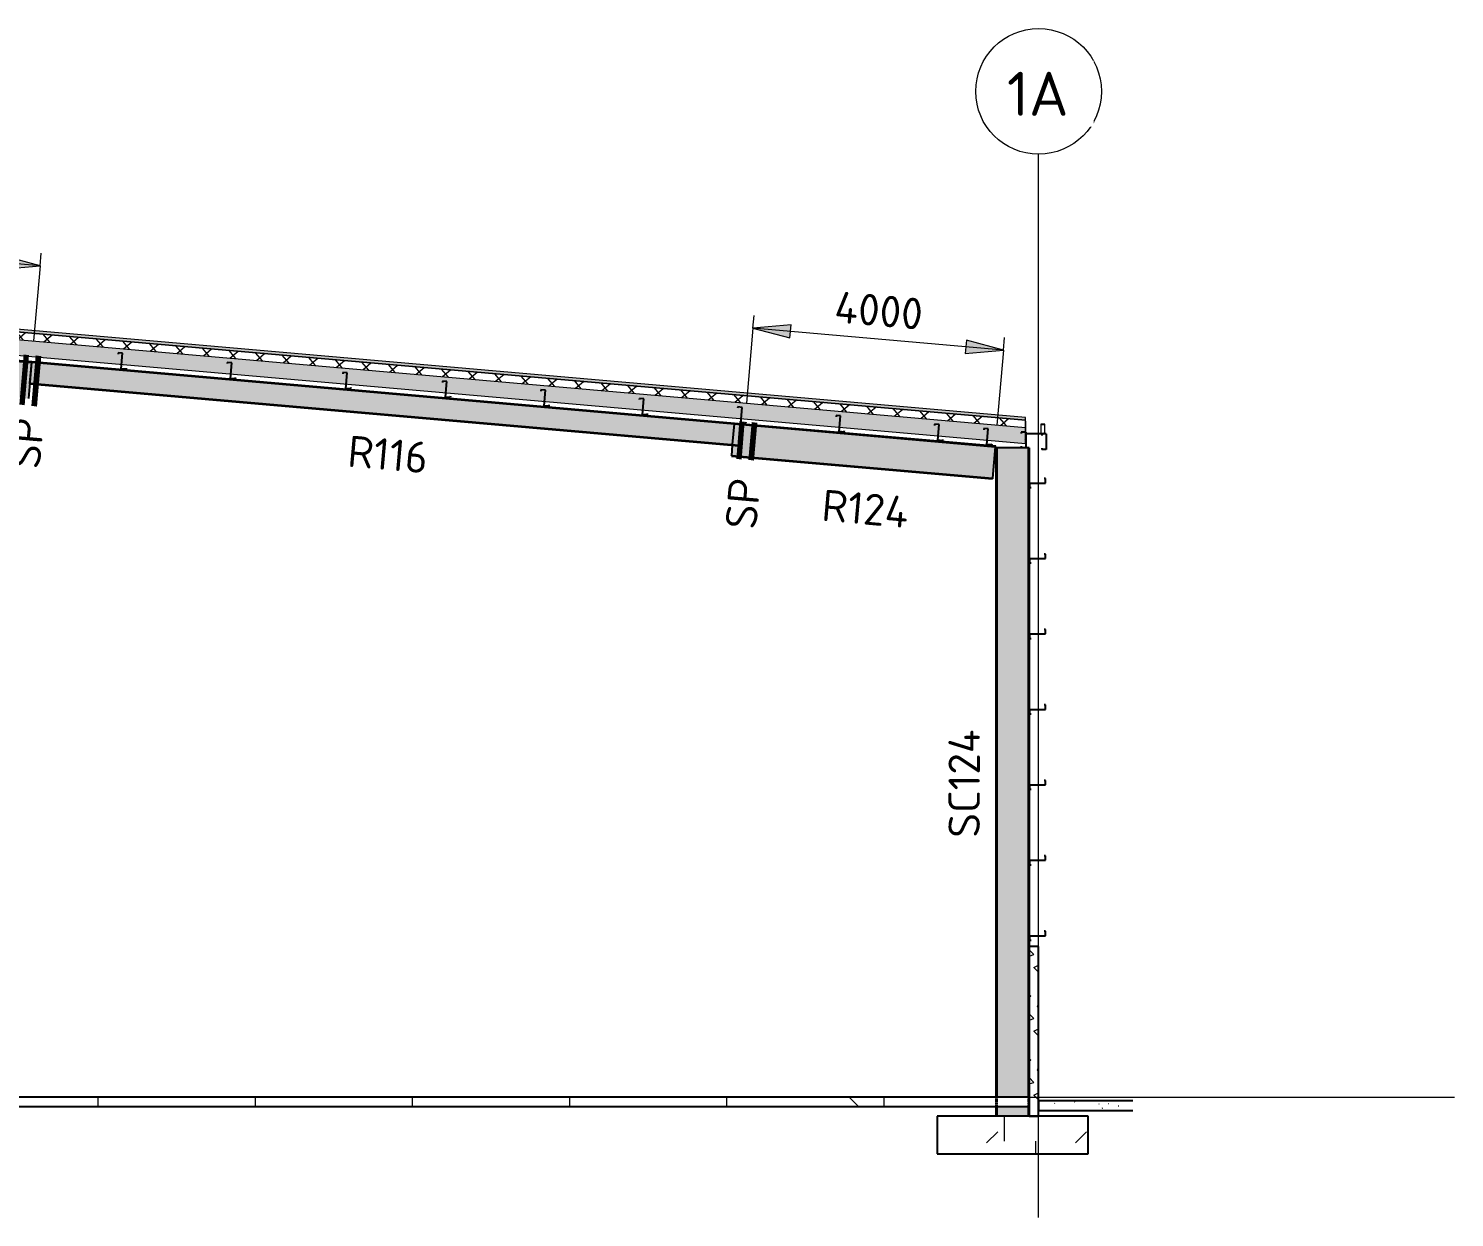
# Model space of a CAD drawing. Header units: millimetres. Extents: x 632 to 546626, y -3890 to 22200.
# Drawn here: x 310822 to 333504, y 3287 to 22200 of the extents above; entities that cross this region are included whole.
import ezdxf

# ---------------------------------------------------------------- set-up
doc = ezdxf.new("R2010")
doc.units = ezdxf.units.MM
doc.linetypes.add('Dash', pattern=[7, 5, -2])
doc.linetypes.add('Hidden Half', pattern=[3, 2, -1])
for name, color, linetype, lineweight in [('A-010-D_DIM', 211, 'Continuous', 13), ('A-010-D_DIM-200', 211, 'Continuous', 13), ('A-010-M_LINE', 90, 'Continuous', 13), ('A-200-M_WALL_EXT', 113, 'Continuous', 13), ('A-200-M_WALL_PAT', 111, 'Continuous', 13), ('A-230-H-FLOOR', 190, 'Continuous', 13), ('A-230-M_FLOOR', 192, 'Continuous', 13), ('A-270-M_ROOF', 132, 'Continuous', 13), ('S-160-M_FOUND', 171, 'Continuous', 13), ('S-160-MH_FOUND', 171, 'Hidden Half', 13), ('S-280-A_COLUMN', 171, 'Continuous', 18), ('S-280-A_STRUCT_FRAME', 2, 'Continuous', 18), ('S-280-M_COLUMN', 52, 'Continuous', 13), ('S-280-M_STRUCT_FRAME', 12, 'Continuous', 13), ('S-280-MH_COLUMN', 52, 'Hidden Half', 13), ('Z-000-T_TEXT', 131, 'Continuous', 25), ('Z-030-M_GRID', 191, 'Continuous', 13), ('Z-033_T_GRIDREF', 31, 'Continuous', 13), ('Z-230-A_LEVEL', 51, 'Continuous', 13)]:
    doc.layers.add(name, color=color, linetype=linetype, lineweight=lineweight)
doc.styles.add('ISOCPEUR_1', font='isocpeur.ttf', dxfattribs={"height": 700})
doc.styles.add('ISOCPEUR_2', font='isocpeur.ttf', dxfattribs={"height": 500})
doc.dimstyles.new('2_5___Arrow___Transparent', dxfattribs={"dimscale": 304.8, "dimtxt": 497.990588, "dimasz": 1.968504, "dimexe": 0.656168, "dimexo": 1.049869, "dimgap": 0.164042, "dimtad": 1, "dimdec": 0, "dimzin": 0, "dimdsep": 46, "dimtxsty": 'ISOCPEUR_2', "dimsah": 1, "dimcen": 0.09, "dimadec": 0, "dimazin": 0, "dimtfac": 1, "dimtdec": 4, "dimtix": 1, "dimtmove": 0, "dimatfit": 3, "dimfxl": 1, "dimtvp": 1, "dimtolj": 1, "dimtzin": 0, "dimlwd": 18, "dimlwe": 18, "dimarcsym": 2})
pattern_1 = [(50, (311928.6, 0), (728.737, -63.756), [76.2, -838.2]), (355, (311928.6, 0), (-140.97, 764.228), [60.96, -670.56]), (100.451, (311989.34, -5.3), (587.77, 700.467), [64.76, -712.36]), (46.184, (311928.6, 203.2), (1084.316, -168.17), [114.3, -1257.3]), (96.636, (312019, 189.2), (949.61, 989.71), [97.14, -1068.54]), (351.184, (311928.6, 203.2), (949.62, 989.7), [91.44, -1005.84]), (21, (312030.2, 152.4), (606.458, -409.06), [76.2, -838.2]), (326, (312030.2, 152.4), (247.208, 736.753), [60.96, -670.56]), (71.451, (312080.75, 118.3), (853.668, 327.685), [64.76, -712.36]), (37.5, (311928.6, 0), (12.3547, 338.22), [6.706, -655.726, 6.706, -674.014, -673.1]), (37.5, (311928.6, 0), (12.3547, 338.22), [-1343.152, 6.706, -666.394]), (7.5, (311928.6, 0), (267.279, 400.722), [6.706, -381.406, 6.706, -640.486, -256.54]), (7.5, (311928.6, 0), (267.279, 400.722), [-1035.304, 6.706, -249.834]), (327.5, (311702.04, 0), (542.3633, -22.9153), [6.706, -247.294, 6.706, -785.774, -1051.56]), (327.5, (311702.04, 0), (542.3633, -22.9153), [-1046.48, 6.706, -1044.854]), (317.5, (311600.44, 0), (592.517, 101.707), [6.706, -323.494, 6.706, -519.582, -746.76]), (317.5, (311600.44, 0), (592.517, 101.707), [-856.488, 6.706, -740.054])]

# ---------------------------------------------------------------- blocks, each defined once
blk = doc.blocks.new('Ridge Capping - Ridge Capping-1882401-S6_501-SECTION A5')
at = {"layer": 'A-270-M_ROOF', "lineweight": 5, "transparency": 33554432}
blk.add_hatch(color=253, dxfattribs=at).paths.add_polyline_path([(4557998, 17716), (4558305, 17743), (4558612, 17716), (4558604, 17720), (4558302, 17745), (4558005, 17720)])
at = {"layer": 'A-270-M_ROOF', "color": 53, "lineweight": 5}
for p, q in [((4557998, 17716), (4558305, 17743)), ((4558005, 17720), (4557998, 17716)), ((4558305, 17746), (4558005, 17720)), ((4558604, 17720), (4558305, 17746)), ((4558305, 17743), (4558612, 17716)), ((4558612, 17716), (4558604, 17720))]:
    blk.add_line(p, q, dxfattribs=at)
blk = doc.blocks.new('25021-APA-ZZ-ZZ-M3-AR-000001_V3_rvt-5-S6_501-SECTION A5')
at = {"layer": 'A-270-M_ROOF', "transparency": 33554432}
for color, points in [(9, [(4578096, 15971), (4578096, 16011), (4558302, 17742), (4538514, 16011), (4538514, 15971), (4558305, 17703), (4577117, 16057)]), (253, [(4538228, 15749), (4538232, 15753), (4538209, 15766), (4538209, 15900), (4538264, 15900), (4538264, 15755), (4538514, 15755), (4538514, 15955), (4538509, 15955), (4538509, 15760), (4538269, 15760), (4538269, 15905), (4538204, 15905), (4538204, 15764)]), (253, [(4578381, 15748), (4578406, 15763), (4578406, 15904), (4578341, 15904), (4578341, 15759), (4578101, 15759), (4578101, 15954), (4578096, 15954), (4578096, 15754), (4578346, 15754), (4578346, 15899), (4578401, 15899), (4578401, 15766), (4578377, 15752)])]:
    blk.add_hatch(color=color, dxfattribs=at).paths.add_polyline_path(points)
at = {"layer": 'A-270-M_ROOF', "lineweight": 5}
h = blk.add_hatch(dxfattribs=at)
h.set_pattern_fill('FP_12', angle=-135, style=0, pattern_type=2)
h.set_pattern_definition([(40, (4563344.53, 1e-06), (-192.8363, 229.8133), []), (130, (4563344.53, 1e-06), (-229.8133, -192.8363), [])])
h.paths.add_polyline_path([(4538514, 15851), (4558305, 17582), (4578096, 15851), (4578096, 15971), (4558302, 17702), (4538514, 15971)])
at = {"layer": 'A-270-M_ROOF', "lineweight": 5, "transparency": 33554432}
blk.add_hatch(color=254, dxfattribs=at).paths.add_polyline_path([(4538514, 15600), (4558305, 17331), (4578096, 15600), (4578096, 15851), (4558302, 17582), (4538514, 15851), (4538514, 15685)])
at = {"layer": 'A-270-M_ROOF', "color": 53, "lineweight": 5}
for p, q in [((4558305, 17743), (4538514, 16011)), ((4558305, 17703), (4538514, 15971)), ((4538514, 15971), (4558305, 17703)), ((4578096, 16011), (4558305, 17743)), ((4578096, 15971), (4558305, 17703)), ((4558305, 17703), (4578096, 15971)), ((4538514, 15851), (4558305, 17582)), ((4558305, 17582), (4578096, 15851)), ((4538514, 15600), (4558305, 17331)), ((4558305, 17331), (4578096, 15600)), ((4538204, 15905), (4538204, 15764)), ((4538269, 15905), (4538204, 15905)), ((4538209, 15766), (4538209, 15900)), ((4538209, 15900), (4538264, 15900)), ((4538264, 15900), (4538264, 15755)), ((4538269, 15760), (4538269, 15905)), ((4538514, 15955), (4538509, 15955)), ((4538509, 15955), (4538509, 15760)), ((4538514, 16011), (4538514, 15971)), ((4538514, 15971), (4538514, 15600)), ((4538514, 15755), (4538514, 15955)), ((4578096, 15971), (4578096, 16011)), ((4578096, 15600), (4578096, 15971)), ((4578101, 15954), (4578096, 15954)), ((4578096, 15954), (4578096, 15754)), ((4578101, 15759), (4578101, 15954)), ((4578406, 15904), (4578341, 15904)), ((4578341, 15904), (4578341, 15759)), ((4578346, 15754), (4578346, 15899)), ((4578346, 15899), (4578401, 15899)), ((4578401, 15899), (4578401, 15766)), ((4578406, 15763), (4578406, 15904)), ((4538204, 15764), (4538228, 15749)), ((4538232, 15753), (4538209, 15766)), ((4538228, 15749), (4538232, 15753)), ((4538264, 15755), (4538514, 15755)), ((4538509, 15760), (4538269, 15760)), ((4578096, 15754), (4578346, 15754)), ((4578341, 15759), (4578101, 15759)), ((4578401, 15766), (4578377, 15752)), ((4578377, 15752), (4578381, 15748)), ((4578381, 15748), (4578406, 15763))]:
    blk.add_line(p, q, dxfattribs=at)
blk.add_blockref('Ridge Capping - Ridge Capping-1882401-S6_501-SECTION A5', (0, 0), dxfattribs=at)
blk = doc.blocks.new('NRP_Framing-Steel-Purlin C - G946 - EC250-24-4111447-S6_501-SECTION A5')
at = {"layer": 'S-280-M_STRUCT_FRAME', "color": 1, "lineweight": 25}
for p, q in [((4578354, 15751), (4578354, 15727)), ((4578427, 15751), (4578354, 15751)), ((4578427, 15751), (4578427, 15501)), ((4578354, 15525), (4578354, 15501)), ((4578427, 15501), (4578354, 15501))]:
    blk.add_line(p, q, dxfattribs=at)
blk = doc.blocks.new('NRP_Framing-Steel-Purlin Z - G914 - EZ250-15-4113278-S6_501-SECTION A5')
at = {"layer": 'S-280-M_STRUCT_FRAME', "color": 150, "lineweight": 25}
for p, q in [((4578415, 15040), (4578395, 15040)), ((4578415, 15040), (4578395, 15040)), ((4578415, 14969), (4578415, 15040)), ((4578415, 14969), (4578415, 15040)), ((4578165, 14969), (4578415, 14969)), ((4578165, 14893), (4578165, 14969)), ((4578165, 14969), (4578415, 14969)), ((4578165, 14893), (4578165, 14969)), ((4578184, 14893), (4578165, 14893)), ((4578184, 14893), (4578165, 14893))]:
    blk.add_line(p, q, dxfattribs=at)
blk = doc.blocks.new('NRP_Foundation-Pad Footing Fibre _v2_ - PF2 -2400 x 2000 x 600d-3893007-S6_501-SECTION A5')
at = {"layer": 'S-160-M_FOUND'}
h = blk.add_hatch(dxfattribs=at)
h.set_pattern_fill('FP_15', color=256, style=0, pattern_type=2)
h.set_pattern_definition([(45, (4563344.5, 0), (-1414.214, 0), [750, -3000]), (45, (4564344.5, 1000), (-1414.214, 0), [750, -3000]), (45, (4565344.5, -300), (-1414.214, 0), [250, -2000]), (90, (4565344.53, 500), (-500, 500), [500, -2000]), (315, (4565344.5, 1000), (0, 2828.43), [500, -3000]), (0, (4564344.5, 1000), (2000, 2000), [300, -1000]), (0, (4561844.5, 2000), (2000, 2000), [300, -2000])])
h.paths.add_polyline_path([(4579091, 4300), (4579091, 4900), (4576691, 4900), (4576691, 4300)])
at = {"layer": 'S-160-M_FOUND', "lineweight": 25}
for p, q in [((4579091, 4900), (4576691, 4900)), ((4576691, 4900), (4576691, 4300)), ((4579091, 4300), (4579091, 4900)), ((4576691, 4300), (4579091, 4300))]:
    blk.add_line(p, q, dxfattribs=at)
blk = doc.blocks.new('NRP_Framing-Steel-Purlin Z - P915 - EZ250-19-V63-S6_501-SECTION A5')
at = {"layer": 'S-280-M_STRUCT_FRAME', "color": 92, "lineweight": 25}
blk.add_line((4567298, 16598), (4567298, 16598), dxfattribs=at)
at = {"layer": 'S-280-M_STRUCT_FRAME', "color": 92, "linetype": 'Dash', "lineweight": 25}
blk.add_line((4567298, 16598), (4567298, 16598), dxfattribs=at)
blk = doc.blocks.new('NRP_Framing-Steel-Purlin Z - P915 - EZ250-19-V65-S6_501-SECTION A5')
at = {"layer": 'S-280-M_STRUCT_FRAME', "color": 92, "lineweight": 25}
for p, q in [((4567238, 16729), (4567236, 16708)), ((4567238, 16729), (4567236, 16708)), ((4567309, 16723), (4567238, 16729)), ((4567309, 16723), (4567238, 16729)), ((4567287, 16474), (4567309, 16723)), ((4567287, 16474), (4567309, 16723)), ((4567298, 16599), (4567298, 16599)), ((4567362, 16467), (4567287, 16474)), ((4567362, 16467), (4567287, 16474)), ((4567364, 16488), (4567362, 16467)), ((4567364, 16488), (4567362, 16467))]:
    blk.add_line(p, q, dxfattribs=at)
at = {"layer": 'S-280-M_STRUCT_FRAME', "color": 92, "linetype": 'Dash', "lineweight": 25}
blk.add_line((4567298, 16599), (4567298, 16599), dxfattribs=at)
blk = doc.blocks.new('NRP_Framing-Steel-Purlin Z - P914 - EZ250-15-V68-S6_501-SECTION A5')
at = {"layer": 'S-280-M_STRUCT_FRAME', "color": 150, "lineweight": 25}
blk.add_line((4558517, 17367), (4558517, 17367), dxfattribs=at)
at = {"layer": 'S-280-M_STRUCT_FRAME', "color": 150, "linetype": 'Dash', "lineweight": 25}
blk.add_line((4558517, 17367), (4558517, 17367), dxfattribs=at)
blk = doc.blocks.new('NRP_Framing-Steel-Purlin Z - P914 - EZ250-15-V69-S6_501-SECTION A5')
at = {"layer": 'S-280-M_STRUCT_FRAME', "color": 150, "lineweight": 25}
for p, q in [((4558457, 17497), (4558456, 17477)), ((4558457, 17497), (4558456, 17477)), ((4558528, 17491), (4558457, 17497)), ((4558528, 17491), (4558457, 17497)), ((4558506, 17242), (4558528, 17491)), ((4558506, 17242), (4558528, 17491)), ((4558582, 17236), (4558506, 17242)), ((4558582, 17236), (4558506, 17242)), ((4558517, 17367), (4558517, 17367)), ((4558584, 17255), (4558582, 17236)), ((4558584, 17255), (4558582, 17236))]:
    blk.add_line(p, q, dxfattribs=at)
at = {"layer": 'S-280-M_STRUCT_FRAME', "color": 150, "linetype": 'Dash', "lineweight": 25}
blk.add_line((4558517, 17367), (4558517, 17367), dxfattribs=at)
blk = doc.blocks.new('NRP_Framing-Steel-Purlin C - P946 - EC250-24-4032700-S6_501-SECTION A5')
at = {"layer": 'S-280-M_STRUCT_FRAME', "color": 1, "lineweight": 25}
for p, q in [((4578027, 15780), (4578027, 15756)), ((4578100, 15780), (4578027, 15780)), ((4578079, 15655), (4578079, 15655)), ((4578100, 15780), (4578100, 15530)), ((4578027, 15554), (4578027, 15530)), ((4578100, 15530), (4578027, 15530))]:
    blk.add_line(p, q, dxfattribs=at)
at = {"layer": 'S-280-M_STRUCT_FRAME', "color": 1, "linetype": 'Dash', "lineweight": 25}
blk.add_line((4578079, 15655), (4578079, 15655), dxfattribs=at)
blk = doc.blocks.new('Grid - NRP_Grid-Head-320187-S6_501-SECTION A5')
at = {"layer": 'Z-033_T_GRIDREF'}
blk.add_circle((4578305, 21200), 1000, dxfattribs=at)
blk = doc.blocks.new('DIMBLOCK16-S6_501-SECTION A5')
at = {"layer": 'A-010-D_DIM-200', "lineweight": 18}
for points in [[(322345, 17434), (322934, 17277), (322952, 17487)], [(326330, 17086), (325742, 17243), (325723, 17032)]]:
    blk.add_hatch(color=256, dxfattribs=at).paths.add_polyline_path(points)
for p, q in [((322345, 17434), (322363, 17633)), ((322952, 17487), (322345, 17434)), ((322934, 17277), (322952, 17487)), ((322345, 17434), (322241, 16238)), ((326330, 17086), (322345, 17434)), ((322345, 17434), (322934, 17277)), ((325742, 17243), (325723, 17032)), ((326330, 17086), (325742, 17243)), ((326330, 17086), (326348, 17285)), ((325723, 17032), (326330, 17086)), ((326330, 17086), (326226, 15889))]:
    blk.add_line(p, q, dxfattribs=at)
at = {"layer": 'A-010-D_DIM-200', "color": 0, "lineweight": 18, "insert": (323669, 18024), "char_height": 500, "width": 1758.29, "attachment_point": 1, "rotation": 355, "line_spacing_factor": 1.149209, "style": 'ISOCPEUR_2'}
blk.add_mtext('4000', dxfattribs=at)
blk = doc.blocks.new('DIMBLOCK19-S6_501-SECTION A5')
at = {"layer": 'A-010-D_DIM-200', "lineweight": 18}
for points in [[(307022, 18775), (307611, 18617), (307629, 18828)], [(311007, 18426), (310418, 18584), (310400, 18373)]]:
    blk.add_hatch(color=256, dxfattribs=at).paths.add_polyline_path(points)
for p, q in [((307022, 18775), (307039, 18974)), ((307629, 18828), (307022, 18775)), ((307611, 18617), (307629, 18828)), ((307022, 18775), (306917, 17579)), ((311007, 18426), (307022, 18775)), ((307022, 18775), (307611, 18617)), ((311007, 18426), (311024, 18625)), ((310418, 18584), (310400, 18373)), ((310400, 18373), (311007, 18426)), ((311007, 18426), (310418, 18584)), ((311007, 18426), (310902, 17230))]:
    blk.add_line(p, q, dxfattribs=at)
at = {"layer": 'A-010-D_DIM-200', "color": 0, "lineweight": 18, "insert": (308346, 19365), "char_height": 500, "width": 1758.29, "attachment_point": 1, "rotation": 355, "line_spacing_factor": 1.149209, "style": 'ISOCPEUR_2'}
blk.add_mtext('4000', dxfattribs=at)
blk = doc.blocks.new('NRP_Splice _v3_ - NRP_Splice-3927024-S6_501-SECTION A5')
at = {"layer": 'Z-000-T_TEXT', "lineweight": 70}
for p, q in [((4573586, 15949), (4573534, 15351)), ((4573586, 15949), (4573534, 15351)), ((4573786, 15931), (4573733, 15334)), ((4573733, 15334), (4573786, 15931))]:
    blk.add_line(p, q, dxfattribs=at)
blk = doc.blocks.new('NRP_Splice _v3_ - NRP_Splice-3927285-S6_501-SECTION A5')
at = {"layer": 'Z-000-T_TEXT', "lineweight": 70}
for p, q in [((4562198, 17008), (4562129, 16212)), ((4562198, 17008), (4562129, 16212)), ((4562398, 16991), (4562328, 16194)), ((4562328, 16194), (4562398, 16991))]:
    blk.add_line(p, q, dxfattribs=at)

msp = doc.modelspace()

# ---------------------------------------------------------------- hatches: boundary and pattern name
at = {"layer": 'A-200-M_WALL_PAT'}
h = msp.add_hatch(dxfattribs=at)
h.set_pattern_fill('FP_21', color=250, angle=116.56505, style=0, pattern_type=2)
h.set_pattern_definition([(296.565, (312182.6, 152.4), (5e-05, 1016), [113.59, -2158.253]), (33.69, (312233.4, 50.8), (7e-05, 1016), [183.16, -3480.08]), (33.69, (313249.4, 50.8), (7e-05, 1016), [183.16, -3480.08]), (33.69, (314265.4, 50.8), (7e-05, 1016), [183.16, -3480.08]), (116.565, (312385.8, 152.4), (5e-05, 1016), [113.59, -2158.253]), (213.69, (312335, 254), (7e-05, 1016), [183.16, -3480.08]), (213.69, (313351, 254), (7e-05, 1016), [183.16, -3480.08]), (213.69, (314367, 254), (7e-05, 1016), [183.16, -3480.08]), (26.565, (312589, 152.4), (5e-05, 1016), [227.19, -2044.66]), (26.565, (313605, 152.4), (5e-05, 1016), [227.19, -2044.66]), (270, (312792.2, 254), (1016, 0.0009), [101.6, -914.4]), (225, (312792.2, 152.4), (-0.002, 1016), [143.684, -1293.157]), (135, (312690.6, 50.8), (-0.0009, 1016), [143.684, -1293.157]), (288.435, (312385.8, 457.2), (-0.002, 1015.9997), [160.644, -3052.23]), (18.435, (312436.6, 304.8), (-0.002, 1016), [160.64, -3052.23]), (18.435, (313452.6, 304.8), (-0.002, 1016), [160.64, -3052.23]), (18.435, (314468.6, 304.8), (-0.002, 1016), [160.64, -3052.23]), (135, (312589, 355.6), (-0.0009, 1016), [143.684, -1293.157]), (180, (312487.4, 457.2), (0.0009, -1016), [101.6, -914.4]), (251.565, (312131.8, 711.2), (0.0004, 1015.9997), [160.644, -3052.23]), (315, (312081, 558.8), (-0.0009, 1016), [143.684, -1293.157]), (71.565, (312182.6, 457.2), (0.0004, 1015.9997), [160.644, -3052.23]), (135, (312233.4, 609.6), (-0.0009, 1016), [143.684, -1293.157]), (225, (312538.2, 711.2), (-0.002, 1016), [143.684, -1293.157]), (123.69, (312436.6, 609.6), (7e-05, 1016), [183.16, -3480.08]), (123.69, (313452.6, 609.6), (7e-05, 1016), [183.16, -3480.08]), (26.565, (312335, 762), (5e-05, 1016), [113.59, -2158.25]), (26.565, (313351, 762), (5e-05, 1016), [113.59, -2158.25]), (315, (312436.6, 812.8), (-0.0009, 1016), [143.684, -1293.157]), (213.69, (312893.8, 965.2), (7e-05, 1016), [183.16, -3480.08]), (213.69, (313909.8, 965.2), (7e-05, 1016), [183.16, -3480.08]), (213.69, (314925.8, 965.2), (7e-05, 1016), [183.16, -3480.08]), (296.565, (312741.4, 863.6), (5e-05, 1016), [113.59, -2158.253]), (45, (312792.2, 762), (-0.0009, 1016), [143.684, -1293.16]), (90, (312893.8, 863.6), (-1016, -0.0009), [101.6, -914.4]), (213.69, (312436.6, 1016), (7e-05, 1016), [183.16, -3480.08]), (213.69, (313452.6, 1016), (7e-05, 1016), [183.16, -3480.08]), (213.69, (314468.6, 1016), (7e-05, 1016), [183.16, -3480.08]), (315, (312284.2, 914.4), (-0.0009, 1016), [71.84, -1365]), (26.565, (312335, 863.6), (5e-05, 1016), [113.59, -2158.25]), (26.565, (313351, 863.6), (5e-05, 1016), [113.59, -2158.25]), (90, (312436.6, 914.4), (-1016, -0.0009), [101.6, -914.4]), (333.435, (312030.2, 965.2), (-0.002, 1016), [113.59, -2158.25]), (333.435, (313046.2, 965.2), (-0.002, 1016), [113.59, -2158.25]), (243.435, (312131.8, 914.4), (-0.002, 1016), [113.59, -2158.253]), (161.565, (312081, 812.8), (0.0004, 1016), [160.64, -3052.23]), (161.565, (313097, 812.8), (0.0004, 1016), [160.64, -3052.23]), (161.565, (314113, 812.8), (0.0004, 1016), [160.64, -3052.23]), (45, (311928.6, 863.6), (-0.0009, 1016), [143.684, -1293.157]), (26.565, (311979.4, -9e-05), (5e-05, 1016), [113.59, -2158.25]), (26.565, (312995.4, -0.0001), (5e-05, 1016), [113.59, -2158.25]), (116.565, (312081, 50.8), (5e-05, 1016), [113.59, -2158.253]), (206.565, (312030.2, 152.4), (5e-05, 1016), [113.59, -2158.25]), (206.565, (313046.2, 152.4), (5e-05, 1016), [113.59, -2158.25]), (296.565, (311928.6, 101.6), (5e-05, 1016), [113.59, -2158.253]), (14.036, (312690.6, 457.2), (0.003, 1016), [209.45, -3979.62]), (14.036, (313706.6, 457.2), (0.003, 1016), [209.45, -3979.62]), (14.036, (314722.6, 457.2), (0.003, 1016), [209.45, -3979.62]), (14.036, (315738.6, 457.2), (0.003, 1016), [209.45, -3979.62]), (135, (312893.8, 508), (-0.0009, 1016), [143.684, -1293.16]), (198.435, (312792.2, 609.6), (-0.002, 1016), [160.64, -3052.23]), (198.435, (313808.2, 609.6), (-0.002, 1016), [160.64, -3052.23]), (198.435, (314824.2, 609.6), (-0.002, 1016), [160.64, -3052.23]), (296.565, (312639.8, 558.8), (5e-05, 1016), [113.59, -2158.253]), (333.435, (311979.4, 304.8), (-0.002, 1016), [113.59, -2158.25]), (333.435, (312995.4, 304.8), (-0.002, 1016), [113.59, -2158.25]), (45, (312081, 254), (-0.0009, 1016), [71.84, -1365]), (116.565, (312131.8, 304.8), (5e-05, 1016), [113.59, -2158.253]), (225, (312081, 406.4), (-0.002, 1016), [143.684, -1293.157])])
h.paths.add_polyline_path([(326738.7, 4900), (326888.7, 4900), (326888.7, 7600), (326738.7, 7600), (326738.7, 6894.4)])
at = {"layer": 'A-230-H-FLOOR'}
h = msp.add_hatch(dxfattribs=at)
h.set_pattern_fill('FP_15', color=256, style=0, pattern_type=2)
h.set_pattern_definition([(45, (311928.6, 0), (-1414.214, 0), [750, -3000]), (45, (312928.6, 1000), (-1414.214, 0), [750, -3000]), (45, (313928.6, -300), (-1414.214, 0), [250, -2000]), (90, (313928.6, 500), (-500, 500), [500, -2000]), (315, (313928.6, 1000), (0, 2828.43), [500, -3000]), (0, (312928.6, 1000), (2000, 2000), [300, -1000]), (0, (310428.6, 2000), (2000, 2000), [300, -2000])])
h.paths.add_polyline_path([(323013.3, 5050), (326738.7, 5050), (326738.7, 5200), (287038.7, 5200), (287038.7, 5050), (317637.7, 5050)])
h = msp.add_hatch(dxfattribs=at)
h.set_pattern_fill('FP_16', color=256, style=0, pattern_type=2)
h.set_pattern_definition(pattern_1)
h.paths.add_polyline_path([(328389, 5140), (326888.7, 5140), (326888.7, 4990), (328389, 4990)])
h = msp.add_hatch(dxfattribs=at)
h.set_pattern_fill('FP_16', color=256, style=0, pattern_type=2)
h.set_pattern_definition(pattern_1)
h.paths.add_polyline_path([(328389, 5140), (326888.7, 5140), (326888.7, 4990), (328389, 4990)])
at = {"layer": 'S-280-M_COLUMN', "lineweight": 5}
h = msp.add_hatch(color=256, dxfattribs=at)
h.paths.add_polyline_path([(326223.7, 4900), (326223.7, 5050), (326210.5, 5050), (326210.5, 4900)])
h.paths.add_polyline_path([(326210.5, 5200), (326223.7, 5200), (326223.7, 15532.3), (326210.5, 15532.3), (326210.5, 6894.4)])
h = msp.add_hatch(color=256, dxfattribs=at)
h.paths.add_polyline_path([(326230.7, 4900), (326237.7, 4900), (326237.7, 5050), (326223.7, 5050), (326225.6, 4900), (326229.7, 4900)])
h.paths.add_polyline_path([(326228, 5200), (326237.7, 5200), (326237.7, 15532.3), (326223.7, 15532.3), (326225.6, 5200), (326226.2, 5200)])
h = msp.add_hatch(color=256, dxfattribs=at)
h.paths.add_polyline_path([(326711.5, 4900), (326711.5, 5050), (326237.7, 5050), (326237.7, 4900)])
h.paths.add_polyline_path([(326237.7, 5200), (326711.5, 5200), (326711.5, 15532.3), (326237.7, 15532.3), (326237.7, 6894.4)])
h = msp.add_hatch(color=256, dxfattribs=at)
h.paths.add_polyline_path([(326723, 4900), (326725.5, 4900), (326723.5, 5050), (326711.5, 5050), (326711.5, 4900), (326721.4, 4900)])
h.paths.add_polyline_path([(326721.1, 5200), (326725.5, 5200), (326723.2, 15532.3), (326711.5, 15532.3), (326711.8, 5200), (326720.9, 5200)])
h = msp.add_hatch(color=256, dxfattribs=at)
h.paths.add_polyline_path([(326738.7, 4900), (326738.7, 5050), (326725.5, 5050), (326725.5, 4900)])
h.paths.add_polyline_path([(326725.5, 5200), (326738.7, 5200), (326738.7, 15532.3), (326725.5, 15532.3), (326725.5, 6894.4)])
at = {"layer": 'S-280-M_STRUCT_FRAME', "lineweight": 5}
for points in [[(310871.8, 16886.4), (310873.1, 16901.2), (306888.7, 17249.8), (306888.7, 17234.9), (309574.2, 17000)], [(310822, 16316.2), (310871.8, 16886.4), (306888.7, 17234.9), (306888.7, 16660.3), (309574.2, 16425.4)], [(322022.5, 15582.1), (322051.2, 15913.5), (310872.6, 16891.5), (310843.7, 16560.2), (322007.5, 15583.4)], [(322051.5, 15913.5), (322051.2, 15923.2), (310873.5, 16901.1), (310873.1, 16891.4), (322051.2, 15913.5)], [(322120.7, 15563.8), (322121.6, 15573.5), (310843.7, 16560.2), (310842.8, 16550.5), (322051.2, 15569.9)], [(326154.6, 15047.3), (326198.4, 15547.1), (322051.2, 15910), (322022.5, 15582.1), (322121.6, 15573.5), (322120.7, 15563.8), (322021.7, 15572.5), (322007.5, 15410.1), (325701.2, 15086.9)], [(326198.4, 15547.1), (326199.5, 15560.3), (322052.4, 15923.1), (322051.2, 15910), (325701.2, 15590.6)], [(326153.5, 15034.1), (326154.6, 15047.3), (322007.5, 15410.1), (322006.3, 15396.9), (325701.2, 15073.7)]]:
    msp.add_hatch(color=256, dxfattribs=at).paths.add_polyline_path(points)

# ---------------------------------------------------------------- linework, layer by layer
at = {"layer": 'A-010-M_LINE', "lineweight": 25}
for p, q in [((310873.4, 16901.2), (310874.3, 16911.1)), ((322212.1, 15909.2), (322212.9, 15919.1)), ((326196.9, 15560.5), (326197.7, 15570.5))]:
    msp.add_line(p, q, dxfattribs=at)
at = {"layer": 'A-200-M_WALL_EXT', "lineweight": 25}
for p, q in [((326888.7, 7600), (326738.7, 7600)), ((326738.7, 7600), (326738.7, 4900)), ((326888.7, 4900), (326888.7, 7600)), ((326738.7, 4900), (326888.7, 4900))]:
    msp.add_line(p, q, dxfattribs=at)
at = {"layer": 'A-230-M_FLOOR', "lineweight": 25}
for p, q in [((326738.7, 5200), (287038.7, 5200)), ((287038.7, 5050), (326738.7, 5050)), ((326738.7, 5050), (326738.7, 5200)), ((328389, 5140), (326888.7, 5140)), ((326888.7, 5140), (326888.7, 4990)), ((326888.7, 4990), (328389, 4990))]:
    msp.add_line(p, q, dxfattribs=at)
at = {"layer": 'S-280-M_COLUMN', "lineweight": 25}
for p, q in [((326210.5, 15532.3), (326210.5, 5200)), ((326223.7, 15532.3), (326210.5, 15532.3)), ((326223.7, 15532.3), (326223.7, 5200)), ((326237.7, 15532.3), (326223.7, 15532.3)), ((326711.5, 15532.3), (326237.7, 15532.3)), ((326725.5, 15532.3), (326711.5, 15532.3)), ((326725.5, 15532.3), (326725.5, 5200)), ((326738.7, 15532.3), (326725.5, 15532.3)), ((326738.7, 15532.3), (326738.7, 7600)), ((326210.5, 5050), (326210.5, 4900)), ((326223.7, 5050), (326223.7, 4900)), ((326725.5, 5050), (326725.5, 4900))]:
    msp.add_line(p, q, dxfattribs=at)
at = {"layer": 'S-280-M_STRUCT_FRAME', "lineweight": 25}
for p, q in [((306888.7, 17249.8), (310873.1, 16901.2)), ((306888.7, 17234.9), (310871.8, 16886.4)), ((310871.8, 16886.4), (310822, 16316.2)), ((310843.7, 16560.2), (310872.6, 16891.5)), ((310873.1, 16901.2), (310871.8, 16886.4)), ((310872.6, 16891.5), (310873.5, 16901.1)), ((310872.6, 16891.5), (322051.5, 15913.5)), ((310873.5, 16901.1), (322052.4, 15923.1)), ((310842.8, 16550.5), (310843.7, 16560.2)), ((310843.7, 16560.2), (322121.6, 15573.5)), ((310842.8, 16550.5), (322120.7, 15563.8)), ((322022.5, 15582.1), (322051.2, 15910)), ((322051.2, 15910), (322052.4, 15923.1)), ((322051.2, 15910), (326198.4, 15547.1)), ((322052.4, 15923.1), (326199.5, 15560.3)), ((322007.5, 15410.1), (322021.7, 15572.5)), ((322121.6, 15573.5), (322120.7, 15563.8)), ((326198.4, 15547.1), (326154.6, 15047.3)), ((326199.5, 15560.3), (326198.4, 15547.1)), ((322006.3, 15396.9), (322007.5, 15410.1)), ((322006.3, 15396.9), (326153.5, 15034.1)), ((322007.5, 15410.1), (326154.6, 15047.3)), ((326154.6, 15047.3), (326153.5, 15034.1))]:
    msp.add_line(p, q, dxfattribs=at)
at = {"layer": 'S-280-M_STRUCT_FRAME', "linetype": 'Dash', "lineweight": 25}
for p, q in [((322051.6, 15913.5), (322150.6, 15904.8)), ((322150.6, 15904.8), (322121.6, 15573.5)), ((322151.4, 15914.5), (322150.6, 15904.8)), ((322021.7, 15572.5), (322022.5, 15582.1))]:
    msp.add_line(p, q, dxfattribs=at)
at = {"layer": 'S-280-MH_COLUMN', "lineweight": 25}
for p, q in [((326210.5, 5200), (326210.5, 5050)), ((326223.7, 5200), (326223.7, 5050)), ((326725.5, 5200), (326725.5, 5050))]:
    msp.add_line(p, q, dxfattribs=at)
at = {"layer": 'Z-030-M_GRID'}
msp.add_line((326888.7, 3286.9), (326888.7, 20200), dxfattribs=at)
at = {"layer": 'Z-230-A_LEVEL'}
msp.add_line((280264.9, 5200), (333504.3, 5200), dxfattribs=at)

# ---------------------------------------------------------------- block references
at = {"color": 10, "lineweight": 5}
msp.add_blockref('25021-APA-ZZ-ZZ-M3-AR-000001_V3_rvt-5-S6_501-SECTION A5', (-4251415.9, 0), dxfattribs=at)
at = {"layer": 'S-160-MH_FOUND', "lineweight": 25}
msp.add_blockref('NRP_Foundation-Pad Footing Fibre _v2_ - PF2 -2400 x 2000 x 600d-3893007-S6_501-SECTION A5', (-4251415.9, 0), dxfattribs=at)
at = {"layer": 'S-280-M_STRUCT_FRAME', "color": 150, "linetype": 'Dash', "lineweight": 25}
for name, p in [('NRP_Framing-Steel-Purlin Z - P914 - EZ250-15-V69-S6_501-SECTION A5', (-4246208.6, -455.6)), ('NRP_Framing-Steel-Purlin Z - P914 - EZ250-15-V68-S6_501-SECTION A5', (-4246208.6, -455.6)), ('NRP_Framing-Steel-Purlin Z - P914 - EZ250-15-V69-S6_501-SECTION A5', (-4244472.8, -607.4)), ('NRP_Framing-Steel-Purlin Z - P914 - EZ250-15-V68-S6_501-SECTION A5', (-4244472.8, -607.4))]:
    msp.add_blockref(name, p, dxfattribs=at)
at = {"layer": 'S-280-M_STRUCT_FRAME', "color": 92, "linetype": 'Dash', "lineweight": 25}
for name, p in [('NRP_Framing-Steel-Purlin Z - P915 - EZ250-19-V65-S6_501-SECTION A5', (-4251415.9, 0)), ('NRP_Framing-Steel-Purlin Z - P915 - EZ250-19-V63-S6_501-SECTION A5', (-4251415.9, 0)), ('NRP_Framing-Steel-Purlin Z - P915 - EZ250-19-V65-S6_501-SECTION A5', (-4249830.6, -138.7)), ('NRP_Framing-Steel-Purlin Z - P915 - EZ250-19-V63-S6_501-SECTION A5', (-4249830.6, -138.7)), ('NRP_Framing-Steel-Purlin Z - P915 - EZ250-19-V65-S6_501-SECTION A5', (-4248265.2, -275.7)), ('NRP_Framing-Steel-Purlin Z - P915 - EZ250-19-V63-S6_501-SECTION A5', (-4248265.2, -275.7)), ('NRP_Framing-Steel-Purlin Z - P915 - EZ250-19-V65-S6_501-SECTION A5', (-4246699.7, -412.6)), ('NRP_Framing-Steel-Purlin Z - P915 - EZ250-19-V63-S6_501-SECTION A5', (-4246699.7, -412.6)), ('NRP_Framing-Steel-Purlin Z - P915 - EZ250-19-V65-S6_501-SECTION A5', (-4245134.3, -549.6)), ('NRP_Framing-Steel-Purlin Z - P915 - EZ250-19-V63-S6_501-SECTION A5', (-4245134.3, -549.6)), ('NRP_Framing-Steel-Purlin Z - P915 - EZ250-19-V65-S6_501-SECTION A5', (-4243568.9, -686.5)), ('NRP_Framing-Steel-Purlin Z - P915 - EZ250-19-V63-S6_501-SECTION A5', (-4243568.9, -686.5)), ('NRP_Framing-Steel-Purlin Z - P915 - EZ250-19-V65-S6_501-SECTION A5', (-4242003.5, -823.5)), ('NRP_Framing-Steel-Purlin Z - P915 - EZ250-19-V63-S6_501-SECTION A5', (-4242003.5, -823.5)), ('NRP_Framing-Steel-Purlin Z - P915 - EZ250-19-V65-S6_501-SECTION A5', (-4241220.8, -892)), ('NRP_Framing-Steel-Purlin Z - P915 - EZ250-19-V63-S6_501-SECTION A5', (-4241220.8, -892))]:
    msp.add_blockref(name, p, dxfattribs=at)
at = {"layer": 'S-280-M_STRUCT_FRAME', "color": 1, "linetype": 'Dash', "lineweight": 25}
msp.add_blockref('NRP_Framing-Steel-Purlin C - P946 - EC250-24-4032700-S6_501-SECTION A5', (-4251415.9, 0), dxfattribs=at)
at = {"layer": 'S-280-M_STRUCT_FRAME', "color": 1, "lineweight": 25}
for p in [(-4251415.9, 0), (-4251415.8, 0)]:
    msp.add_blockref('NRP_Framing-Steel-Purlin C - G946 - EC250-24-4111447-S6_501-SECTION A5', p, dxfattribs=at)
at = {"layer": 'S-280-M_STRUCT_FRAME', "color": 150, "lineweight": 25}
for p in [(-4251415.9, 0), (-4251415.9, -1200), (-4251415.9, -2400), (-4251415.9, -3600), (-4251415.9, -4800), (-4251415.9, -6000), (-4251415.9, -7200)]:
    msp.add_blockref('NRP_Framing-Steel-Purlin Z - G914 - EZ250-15-4113278-S6_501-SECTION A5', p, dxfattribs=at)
at = {"layer": 'Z-000-T_TEXT', "lineweight": 70}
for name in ['NRP_Splice _v3_ - NRP_Splice-3927285-S6_501-SECTION A5', 'NRP_Splice _v3_ - NRP_Splice-3927024-S6_501-SECTION A5']:
    msp.add_blockref(name, (-4251415.9, 0), dxfattribs=at)
at = {"layer": 'Z-033_T_GRIDREF'}
msp.add_blockref('Grid - NRP_Grid-Head-320187-S6_501-SECTION A5', (-4251415.9, 0), dxfattribs=at)

# ---------------------------------------------------------------- texts
at = {"layer": 'S-280-A_COLUMN', "lineweight": 13, "insert": (325455.1, 9327.3), "char_height": 500, "width": 2132.489, "attachment_point": 1, "rotation": 90, "style": 'ISOCPEUR_2'}
msp.add_mtext('SC124', dxfattribs=at)
at = {"layer": 'S-280-A_STRUCT_FRAME', "lineweight": 13, "char_height": 500, "attachment_point": 1, "rotation": 355, "style": 'ISOCPEUR_2'}
for s, insert, width in [('R116', (315926.1, 15729.7), 1523.206), ('R124', (323466.9, 14869.9), 1699.577)]:
    msp.add_mtext(s, dxfattribs=dict(at, insert=insert, width=width))
at = {"layer": 'Z-000-T_TEXT', "char_height": 500, "width": 962.025, "attachment_point": 1, "rotation": 85, "style": 'ISOCPEUR_2'}
for insert in [(310504.2, 15224.9), (321900.9, 14264.9)]:
    msp.add_mtext('SP', dxfattribs=dict(at, insert=insert))

# ---------------------------------------------------------------- dimensions: what is measured, and where the dimension line sits
at = {"layer": 'A-010-D_DIM', "lineweight": 18}
for base, p1, p2, picture, middle in [((307022, 18774.8), (310874.3, 16911.1), (306889.5, 17259.7), 'DIMBLOCK19-S6_501-SECTION A5', (309040.6, 18899.4)), ((322345.5, 17434.2), (326197.7, 15570.5), (322212.9, 15919.1), 'DIMBLOCK16-S6_501-SECTION A5', (324364, 17558.7))]:
    dim = msp.add_linear_dim(base=base, p1=p1, p2=p2, angle=355, dimstyle='2_5___Arrow___Transparent', override={"dimpost": '<>', "dimfxl": 4000}, dxfattribs=at)
    dim.commit()
    dim.dimension.update_dxf_attribs({"geometry": picture, "text_midpoint": middle})

# ---------------------------------------------------------------- next in the draw order: texts
at = {"layer": 'Z-033_T_GRIDREF', "insert": (326385.4, 21512.1), "char_height": 700, "width": 1202.531, "attachment_point": 1, "style": 'ISOCPEUR_1', "bg_fill": 3, "box_fill_scale": 1.25, "bg_fill_color": 256, "bg_fill_true_color": 13158600, "bg_fill_transparency": 0}
msp.add_mtext('1A', dxfattribs=at)

doc.saveas('drawing.dxf')
